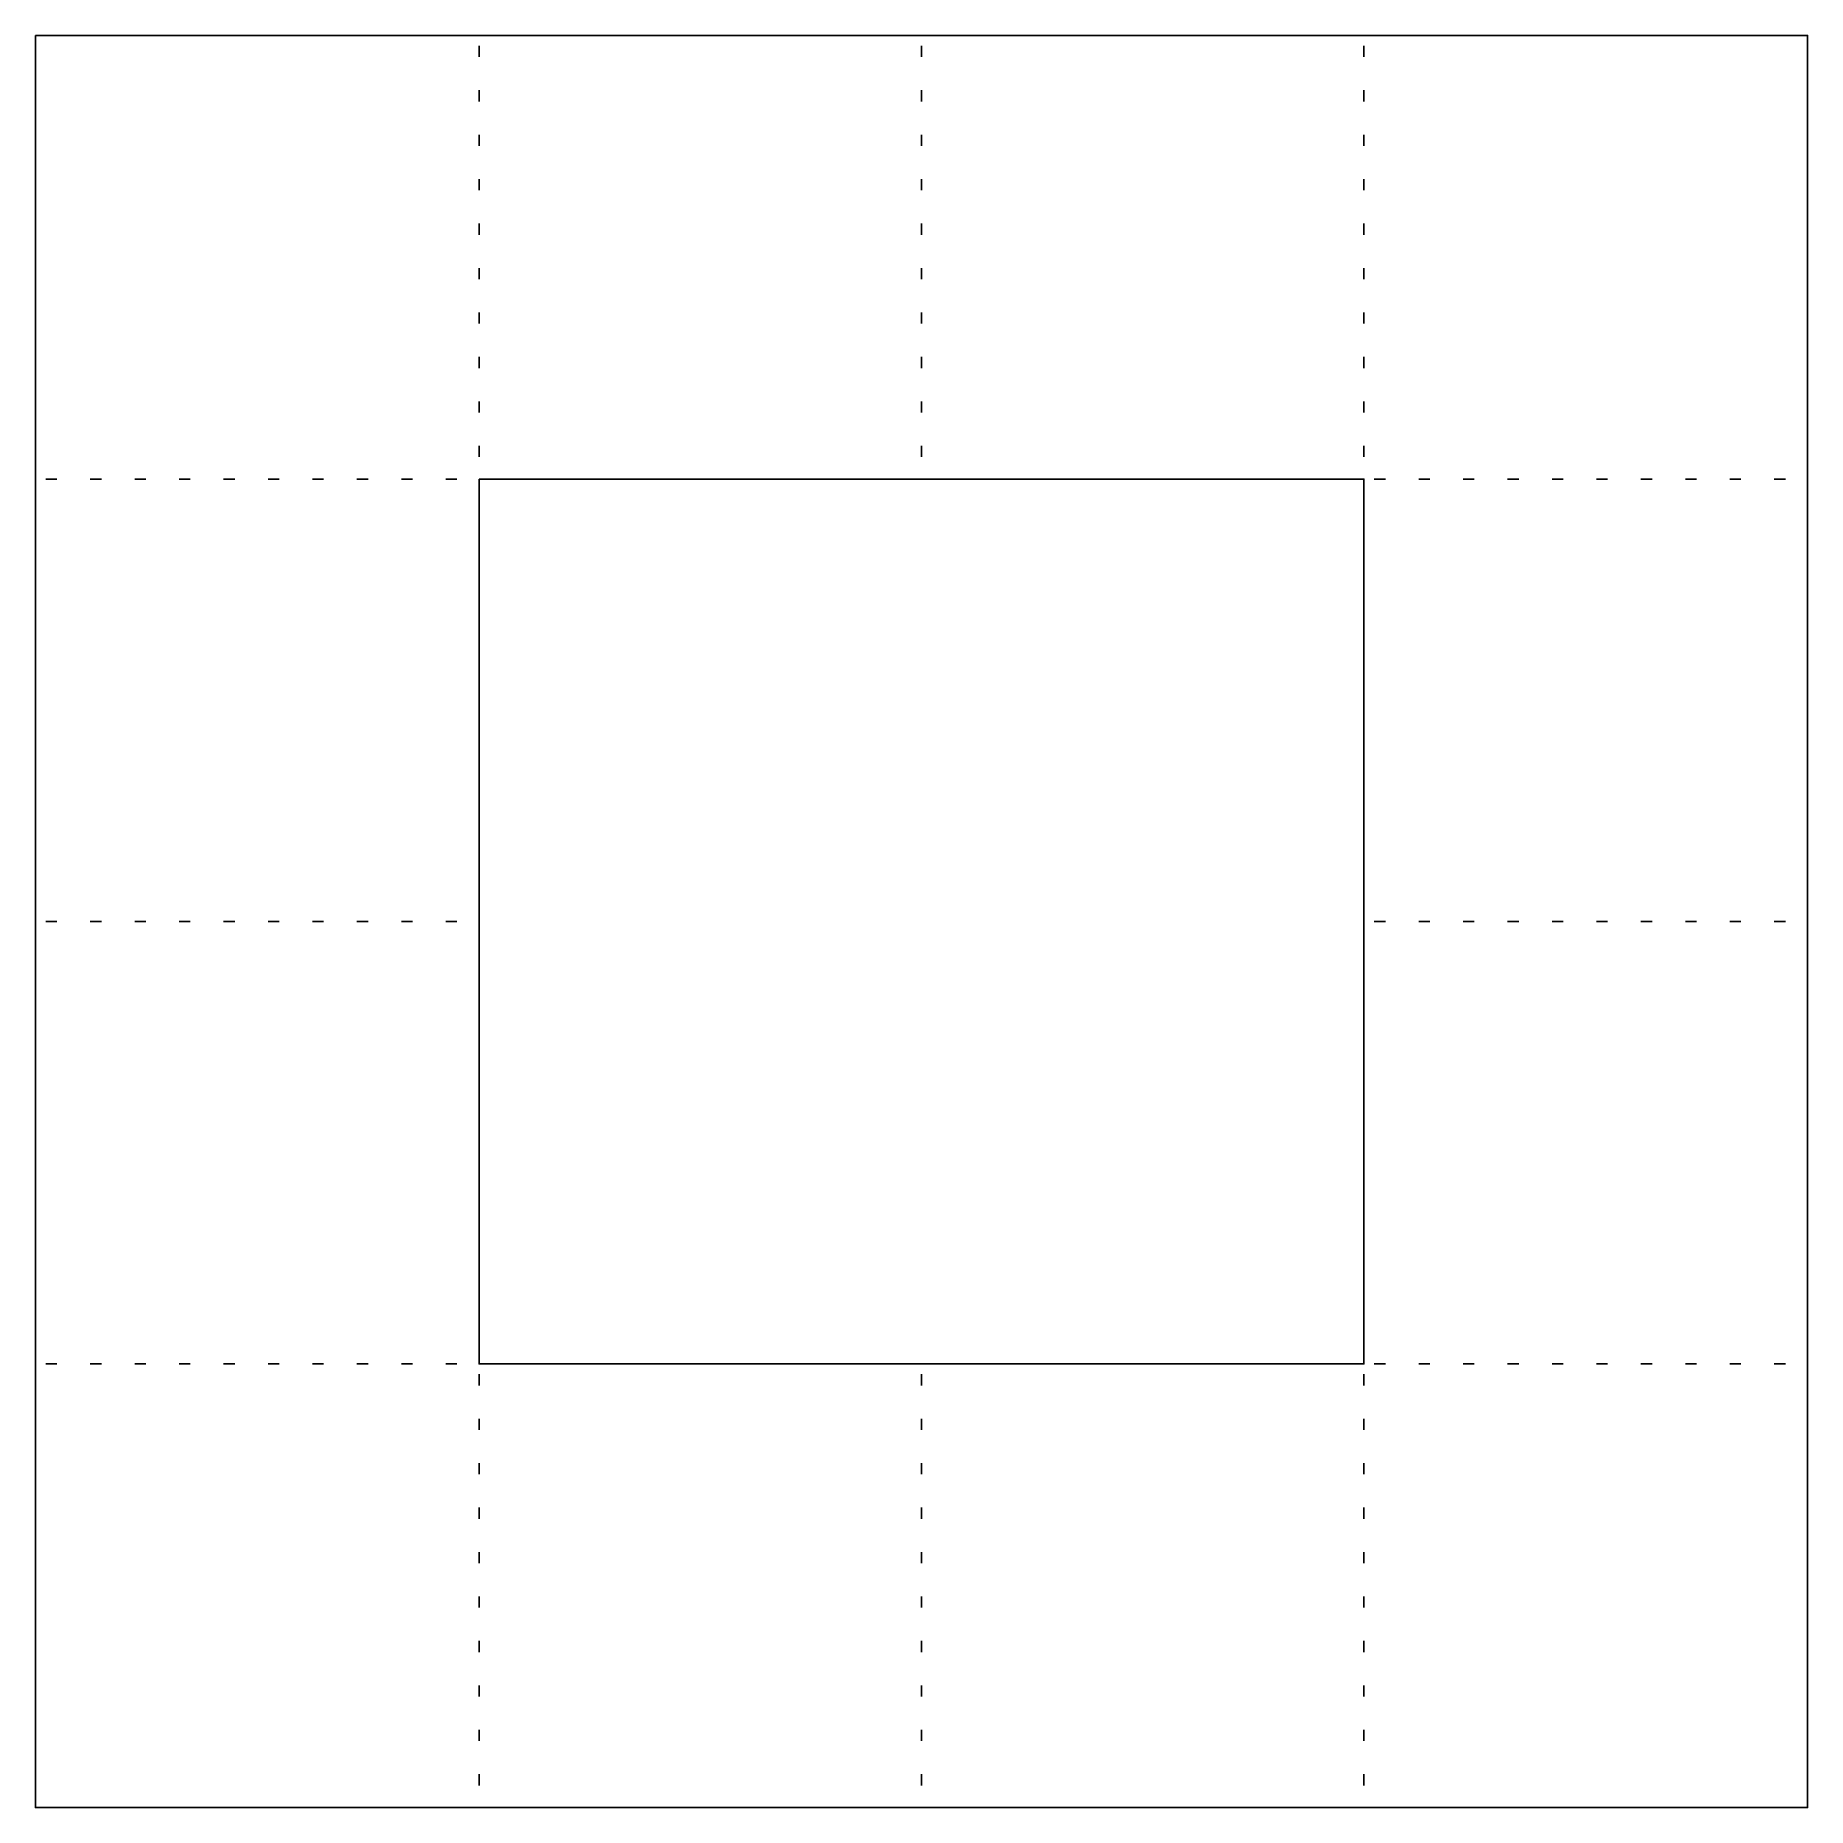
# Model space of a CAD drawing. Extents: x 820 to 2172, y 142 to 1495.
import ezdxf

# ---------------------------------------------------------------- set-up
doc = ezdxf.new("R2010")
doc.units = 0
doc.layers.get('0').update_dxf_attribs({"linetype": 'CONTINUOUS'})

msp = doc.modelspace()

# ---------------------------------------------------------------- linework, layer by layer
at = {"color": 7}
for points in [[(819.504443, 1494.717802), (819.504443, 142.171121), (2172.051113, 142.171121), (2172.051113, 1494.717802), (819.504443, 1494.717802)], [(1158.169444, 1156.052789), (1833.386111, 1156.052789), (1833.386111, 818.444456), (1833.386111, 480.836122), (1495.777778, 480.836122), (1158.169444, 480.836122), (1158.169444, 1156.052789)]]:
    msp.add_lwpolyline(points, close=True, dxfattribs=at)
for points in [[(1158.169444, 1478.300952), (1158.169444, 1486.780996)], [(1495.777778, 1478.300952), (1495.777778, 1486.780996)], [(1833.386111, 1478.300952), (1833.386111, 1486.780996)], [(1158.169444, 1444.379619), (1158.169444, 1452.859917)], [(1495.777778, 1444.379619), (1495.777778, 1452.859917)], [(1833.386111, 1444.379619), (1833.386111, 1452.859917)], [(1158.169444, 1410.45885), (1158.169444, 1418.939064)], [(1495.777778, 1410.45885), (1495.777778, 1418.939064)], [(1833.386111, 1410.45885), (1833.386111, 1418.939064)], [(1158.169444, 1376.537856), (1158.169444, 1385.01838)], [(1495.777778, 1376.537856), (1495.777778, 1385.01838)], [(1833.386111, 1376.537856), (1833.386111, 1385.01838)], [(1158.169444, 1342.616748), (1158.169444, 1351.096962)], [(1495.777778, 1342.616748), (1495.777778, 1351.096962)], [(1833.386111, 1342.616748), (1833.386111, 1351.096962)], [(1158.169444, 1308.695556), (1158.169444, 1317.175883)], [(1495.777778, 1308.695556), (1495.777778, 1317.175883)], [(1833.386111, 1308.695556), (1833.386111, 1317.175883)], [(1158.169444, 1274.774929), (1158.169444, 1283.255368)], [(1495.777778, 1274.774929), (1495.777778, 1283.255368)], [(1833.386111, 1274.774929), (1833.386111, 1283.255368)], [(1158.169444, 1240.854217), (1158.169444, 1249.334628)], [(1495.777778, 1240.854217), (1495.777778, 1249.334628)], [(1833.386111, 1240.854217), (1833.386111, 1249.334628)], [(1158.169444, 1206.933758), (1158.169444, 1215.413746)], [(1495.777778, 1206.933758), (1495.777778, 1215.413746)], [(1833.386111, 1206.933758), (1833.386111, 1215.413746)], [(1158.169444, 1173.013074), (1158.169444, 1181.493118)], [(1495.777778, 1173.013074), (1495.777778, 1181.493118)], [(1833.386111, 1173.013074), (1833.386111, 1181.493118)], [(835.921281, 1156.052789), (827.441237, 1156.052789)], [(869.842614, 1156.052789), (861.362316, 1156.052789)], [(903.763383, 1156.052789), (895.28317, 1156.052789)], [(937.684378, 1156.052789), (929.203854, 1156.052789)], [(971.605485, 1156.052789), (963.125272, 1156.052789)], [(1005.526677, 1156.052789), (997.046351, 1156.052789)], [(1039.447304, 1156.052789), (1030.966865, 1156.052789)], [(1073.368017, 1156.052789), (1064.887606, 1156.052789)], [(1107.288475, 1156.052789), (1098.808487, 1156.052789)], [(1141.209159, 1156.052789), (1132.729115, 1156.052789)], [(1849.80295, 1156.052789), (1841.322906, 1156.052789)], [(1883.724283, 1156.052789), (1875.243985, 1156.052789)], [(1917.645051, 1156.052789), (1909.164838, 1156.052789)], [(1951.566046, 1156.052789), (1943.085522, 1156.052789)], [(1985.487153, 1156.052789), (1977.00694, 1156.052789)], [(2019.408345, 1156.052789), (2010.928019, 1156.052789)], [(2053.328973, 1156.052789), (2044.848534, 1156.052789)], [(2087.249685, 1156.052789), (2078.769274, 1156.052789)], [(2121.170143, 1156.052789), (2112.690156, 1156.052789)], [(2155.090827, 1156.052789), (2146.610783, 1156.052789)], [(835.921281, 818.444456), (827.441237, 818.444456)], [(869.842614, 818.444456), (861.362316, 818.444456)], [(903.763383, 818.444456), (895.28317, 818.444456)], [(937.684378, 818.444456), (929.203854, 818.444456)], [(971.605485, 818.444456), (963.125272, 818.444456)], [(1005.526677, 818.444456), (997.046351, 818.444456)], [(1039.447304, 818.444456), (1030.966865, 818.444456)], [(1073.368017, 818.444456), (1064.887606, 818.444456)], [(1107.288475, 818.444456), (1098.808487, 818.444456)], [(1141.209159, 818.444456), (1132.729115, 818.444456)], [(1849.80295, 818.444456), (1841.322906, 818.444456)], [(1883.724283, 818.444456), (1875.243985, 818.444456)], [(1917.645051, 818.444456), (1909.164838, 818.444456)], [(1951.566046, 818.444456), (1943.085522, 818.444456)], [(1985.487153, 818.444456), (1977.00694, 818.444456)], [(2019.408345, 818.444456), (2010.928019, 818.444456)], [(2053.328973, 818.444456), (2044.848534, 818.444456)], [(2087.249685, 818.444456), (2078.769274, 818.444456)], [(2121.170143, 818.444456), (2112.690156, 818.444456)], [(2155.090827, 818.444456), (2146.610783, 818.444456)], [(835.921281, 480.836122), (827.441237, 480.836122)], [(869.842614, 480.836122), (861.362316, 480.836122)], [(903.763383, 480.836122), (895.28317, 480.836122)], [(937.684378, 480.836122), (929.203854, 480.836122)], [(971.605485, 480.836122), (963.125272, 480.836122)], [(1005.526677, 480.836122), (997.046351, 480.836122)], [(1039.447304, 480.836122), (1030.966865, 480.836122)], [(1073.368017, 480.836122), (1064.887606, 480.836122)], [(1107.288475, 480.836122), (1098.808487, 480.836122)], [(1141.209159, 480.836122), (1132.729115, 480.836122)], [(1849.80295, 480.836122), (1841.322906, 480.836122)], [(1883.724283, 480.836122), (1875.243985, 480.836122)], [(1917.645051, 480.836122), (1909.164838, 480.836122)], [(1951.566046, 480.836122), (1943.085522, 480.836122)], [(1985.487153, 480.836122), (1977.00694, 480.836122)], [(2019.408345, 480.836122), (2010.928019, 480.836122)], [(2053.328973, 480.836122), (2044.848534, 480.836122)], [(2087.249685, 480.836122), (2078.769274, 480.836122)], [(2121.170143, 480.836122), (2112.690156, 480.836122)], [(2155.090827, 480.836122), (2146.610783, 480.836122)], [(1158.169444, 464.419284), (1158.169444, 472.899322)], [(1495.777778, 464.419284), (1495.777778, 472.899328)], [(1833.386111, 464.419284), (1833.386111, 472.899328)], [(1158.169444, 430.497948), (1158.169444, 438.978246)], [(1495.777778, 430.497951), (1495.777778, 438.978249)], [(1833.386111, 430.497951), (1833.386111, 438.978249)], [(1158.169444, 396.577179), (1158.169444, 405.057404)], [(1495.777778, 396.577182), (1495.777778, 405.057395)], [(1833.386111, 396.577182), (1833.386111, 405.057395)], [(1158.169444, 362.656173), (1158.169444, 371.1367)], [(1495.777778, 362.656188), (1495.777778, 371.136711)], [(1833.386111, 362.656188), (1833.386111, 371.136711)], [(1158.169444, 328.735094), (1158.169444, 337.215285)], [(1495.777778, 328.73508), (1495.777778, 337.215294)], [(1833.386111, 328.73508), (1833.386111, 337.215294)], [(1158.169444, 294.813892), (1158.169444, 303.294223)], [(1495.777778, 294.813888), (1495.777778, 303.294214)], [(1833.386111, 294.813888), (1833.386111, 303.294214)], [(1158.169444, 260.893263), (1158.169444, 269.373688)], [(1495.777778, 260.893261), (1495.777778, 269.3737)], [(1833.386111, 260.893261), (1833.386111, 269.3737)], [(1158.169444, 226.972554), (1158.169444, 235.452945)], [(1495.777778, 226.972548), (1495.777778, 235.452959)], [(1833.386111, 226.972548), (1833.386111, 235.452959)], [(1158.169444, 193.05209), (1158.169444, 201.532064)], [(1495.777778, 193.05209), (1495.777778, 201.532078)], [(1833.386111, 193.05209), (1833.386111, 201.532078)], [(1158.169444, 159.131398), (1158.169444, 167.611453)], [(1495.777778, 159.131406), (1495.777778, 167.61145)], [(1833.386111, 159.131406), (1833.386111, 167.61145)]]:
    msp.add_lwpolyline(points, dxfattribs=at)

doc.saveas('drawing.dxf')
